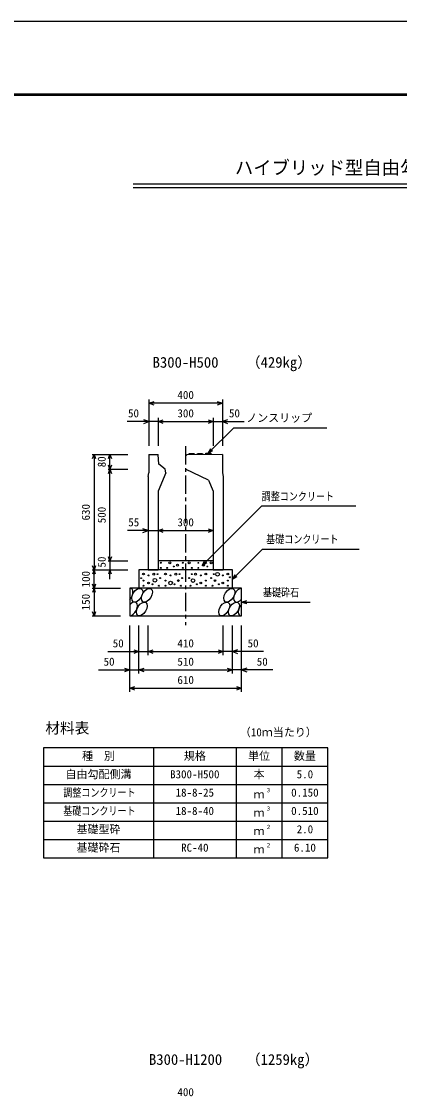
# Model space of a CAD drawing. Units: millimetres, scale not verified. Extents: x -16800 to 16800, y -5940 to 5940.
# Drawn here: x 5687 to 7747, y 78 to 5940 of the extents above; entities that cross this region are included whole.
import ezdxf
from ezdxf.enums import TextEntityAlignment as Align

# ---------------------------------------------------------------- set-up
doc = ezdxf.new("R2010")
doc.units = ezdxf.units.MM
doc.header["$LTSCALE"] = 20
doc.linetypes.add('CHAIN1', pattern=[8, 5, -1, 1, -1])
for name, color, linetype, lineweight in [('0-0_DIM', 7, 'Continuous', 25), ('0-1_Defpoints', 5, 'Continuous', 25), ('0-2_HATCH', 6, 'Continuous', 25), ('0-3_HYO', 3, 'Continuous', 25), ('0-4_HYO2', 4, 'Continuous', 25), ('0-5_OUTLINE', 3, 'Continuous', 25), ('0-6_TXT', 7, 'Continuous', 25), ('0-7_WAKU', 3, 'Continuous', 25)]:
    doc.layers.add(name, color=color, linetype=linetype, lineweight=lineweight)
doc.styles.add('ＭＳ ゴシック', font='')
doc.styles.get('ＭＳ ゴシック').set_extended_font_data('MS Gothic')

msp = doc.modelspace()

# ---------------------------------------------------------------- linework, layer by layer
at = {"layer": '0-0_DIM'}
for p, q in [((6381.78, 3878.57), (6381.78, 3626.83)), ((6781.78, 3878.57), (6781.78, 3626.83)), ((6781.78, 3858.57), (6381.78, 3858.57)), ((6381.78, 3758.57), (6262.12, 3758.57)), ((6431.78, 3758.57), (6381.78, 3758.57)), ((6431.78, 3778.57), (6431.78, 3626.83)), ((6431.78, 3758.57), (6731.78, 3758.57)), ((6731.78, 3778.57), (6731.78, 3626.83)), ((6731.78, 3758.57), (6781.78, 3758.57)), ((6781.78, 3758.57), (6901.45, 3758.57)), ((6704.73, 3585.59), (6842.4, 3723.26)), ((7350.84, 3723.26), (6842.4, 3723.26)), ((6072.58, 3579.36), (6265.91, 3579.36)), ((6082.58, 3579.36), (6082.58, 2949.36)), ((6169.25, 3498.86), (6169.25, 3579.36)), ((6704.73, 3585.59), (6719.73, 3611.57)), ((6704.73, 3585.59), (6730.71, 3600.59)), ((6159.25, 3498.86), (6265.91, 3498.86)), ((6169.25, 2999.36), (6169.25, 3498.86)), ((6376.78, 3164.36), (6264.8, 3164.36)), ((6376.78, 3164.36), (6431.78, 3164.36)), ((6431.78, 3164.36), (6731.78, 3164.36)), ((7000.44, 3063.02), (6836.78, 2899.36)), ((7000.44, 3063.02), (7527.51, 3063.02)), ((6159.25, 2999.36), (6265.91, 2999.36)), ((6169.25, 2999.36), (6169.25, 2949.36)), ((6671.78, 2974.36), (6686.78, 3000.34)), ((6072.58, 2949.36), (6265.91, 2949.36)), ((6082.58, 2849.36), (6082.58, 2949.36)), ((6169.25, 2899.36), (6169.25, 2949.36)), ((6671.78, 2974.36), (6697.76, 2989.36)), ((6836.78, 2899.36), (6851.78, 2925.34)), ((6836.78, 2899.36), (6862.76, 2914.36)), ((6072.58, 2849.36), (6226.78, 2849.36)), ((6082.58, 2849.36), (6082.58, 2699.36)), ((6886.78, 2774.36), (6915.76, 2782.13)), ((6886.78, 2774.36), (7260.68, 2774.36)), ((6886.78, 2774.36), (6915.76, 2766.6)), ((6072.58, 2699.36), (6226.78, 2699.36)), ((6276.78, 2284.35), (6276.78, 2646.69)), ((6326.78, 2384.35), (6326.78, 2646.69)), ((6376.78, 2484.35), (6376.78, 2646.69)), ((6786.78, 2484.35), (6786.78, 2646.69)), ((6836.78, 2384.35), (6836.78, 2646.69)), ((6886.78, 2284.35), (6886.78, 2646.69)), ((6156.78, 2504.35), (6376.78, 2504.35)), ((6376.78, 2504.35), (6786.78, 2504.35)), ((7006.78, 2504.35), (6786.78, 2504.35)), ((6106.78, 2404.35), (6326.78, 2404.35)), ((6326.78, 2404.35), (6836.78, 2404.35)), ((7056.78, 2404.35), (6836.78, 2404.35)), ((6276.78, 2304.35), (6886.78, 2304.35))]:
    msp.add_line(p, q, dxfattribs=at)
at = {"layer": '0-0_DIM', "linetype": 'CHAIN1'}
msp.add_line((6581.78, 3624.66), (6581.78, 2649.36), dxfattribs=at)
at = {"layer": '0-0_DIM'}
for points in [[(6410.01, 3848.31), (6381.82, 3858.57), (6410.01, 3868.83)], [(6753.63, 3868.83), (6781.82, 3858.57), (6753.63, 3848.31)], [(6353.59, 3748.31), (6381.78, 3758.57), (6353.59, 3768.83)], [(6459.97, 3748.31), (6431.78, 3758.57), (6459.97, 3768.83)], [(6703.67, 3768.83), (6731.86, 3758.57), (6703.67, 3748.31)], [(6809.9, 3768.83), (6781.71, 3758.57), (6809.9, 3748.31)], [(6074.37, 3556.81), (6082.58, 3579.36), (6090.79, 3556.81)], [(6161.04, 3556.81), (6169.25, 3579.36), (6177.46, 3556.81)], [(6177.46, 3521.42), (6169.25, 3498.86), (6161.04, 3521.42)], [(6161.04, 3476.31), (6169.25, 3498.86), (6177.46, 3476.31)], [(6671.78, 2974.36), (6996.25, 3298.83), (7509.8, 3298.83)], [(6348.59, 3154.1), (6376.78, 3164.36), (6348.59, 3174.62)], [(6459.97, 3154.1), (6431.78, 3164.36), (6459.97, 3174.62)], [(6703.59, 3174.62), (6731.78, 3164.36), (6703.59, 3154.1)], [(6177.46, 3021.92), (6169.25, 2999.36), (6161.04, 3021.92)], [(6090.79, 2971.92), (6082.58, 2949.36), (6074.37, 2971.92)], [(6090.79, 2926.81), (6082.58, 2949.36), (6074.37, 2926.81)], [(6177.46, 2926.81), (6169.25, 2949.36), (6161.04, 2926.81)], [(6090.79, 2871.92), (6082.58, 2849.36), (6074.37, 2871.92)], [(6090.79, 2826.81), (6082.58, 2849.36), (6074.37, 2826.81)], [(6090.79, 2721.92), (6082.58, 2699.36), (6074.37, 2721.92)], [(6298.59, 2514.61), (6326.78, 2504.35), (6298.59, 2494.09)], [(6404.97, 2494.09), (6376.78, 2504.35), (6404.97, 2514.61)], [(6758.59, 2514.61), (6786.78, 2504.35), (6758.59, 2494.09)], [(6864.97, 2514.61), (6836.78, 2504.35), (6864.97, 2494.09)], [(6248.59, 2414.61), (6276.78, 2404.35), (6248.59, 2394.09)], [(6354.97, 2394.09), (6326.78, 2404.35), (6354.97, 2414.61)], [(6808.59, 2414.61), (6836.78, 2404.35), (6808.59, 2394.09)], [(6914.97, 2414.61), (6886.78, 2404.35), (6914.97, 2394.09)], [(6304.97, 2294.09), (6276.78, 2304.35), (6304.97, 2314.61)], [(6858.59, 2314.61), (6886.78, 2304.35), (6858.59, 2294.09)]]:
    msp.add_lwpolyline(points, dxfattribs=at)
at = {"layer": '0-1_Defpoints'}
msp.add_lwpolyline([(0, -5940), (16800, -5940), (16800, 5940), (0, 5940)], close=True, dxfattribs=at)
at = {"layer": '0-2_HATCH'}
for p, q in [((6599.78, 3578.04), (6601.23, 3584.56)), ((6601.23, 3584.56), (6628.23, 3584.83)), ((6628.23, 3584.83), (6629.78, 3578.34)), ((6644.78, 3578.49), (6646.23, 3585.01)), ((6689.78, 3578.94), (6691.28, 3585.46)), ((6691.23, 3585.46), (6718.23, 3585.73)), ((6718.23, 3585.73), (6719.78, 3579.24))]:
    msp.add_line(p, q, dxfattribs=at)
msp.add_lwpolyline([(6646.23, 3585.01), (6673.23, 3585.28), (6674.78, 3578.79)], dxfattribs=at)
for centre, radius in [((6445.75, 2988.67), 2.5), ((6495.66, 2988.67), 5), ((6565.75, 2988.67), 2.5), ((6600.92, 2988.39), 5), ((6650.82, 2988.39), 2.5), ((6720.92, 2988.39), 5), ((6351.75, 2927.42), 5), ((6407.82, 2926.54), 5), ((6445.75, 2960.66), 2.5), ((6471.75, 2927.42), 5), ((6481.64, 2960.66), 2.5), ((6516.69, 2968.54), 2.5), ((6527.82, 2926.54), 5), ((6537.71, 2975.54), 5), ((6565.75, 2960.66), 2.5), ((6614.94, 2960.38), 2.5), ((6635.74, 2926.54), 5), ((6650.82, 2960.38), 2.5), ((6678.86, 2975.26), 5), ((6691.82, 2927.42), 5), ((6699.89, 2968.26), 2.5), ((6755.74, 2926.54), 10), ((6811.82, 2927.42), 5), ((6339.33, 2904.62), 2.5), ((6351.75, 2891.52), 2.5), ((6379.79, 2878.39), 5), ((6379.79, 2919.54), 2.5), ((6400.82, 2871.39), 2.5), ((6414.36, 2893.53), 10), ((6428.86, 2926.54), 2.5), ((6442.87, 2905.53), 2.5), ((6471.75, 2891.52), 2.5), ((6499.79, 2878.39), 10), ((6499.79, 2919.54), 2.5), ((6520.82, 2871.39), 2.5), ((6541.84, 2891.52), 5), ((6548.86, 2926.54), 2.5), ((6562.87, 2905.53), 2.5), ((6600.69, 2905.53), 2.5), ((6621.72, 2891.52), 10), ((6614.71, 2926.54), 2.5), ((6642.75, 2871.39), 2.5), ((6663.78, 2878.39), 5), ((6663.78, 2919.54), 2.5), ((6691.82, 2891.52), 2.5), ((6720.69, 2905.53), 2.5), ((6734.71, 2926.54), 2.5), ((6741.72, 2891.52), 5), ((6762.75, 2871.39), 2.5), ((6783.78, 2878.39), 5), ((6783.78, 2919.54), 2.5), ((6811.82, 2891.52), 2.5), ((6823.16, 2909.85), 2.5), ((6351.75, 2863.51), 2.5), ((6435.86, 2863.51), 2.5), ((6471.75, 2863.51), 2.5), ((6555.86, 2863.51), 2.5), ((6607.7, 2863.51), 2.5), ((6691.82, 2863.51), 2.5), ((6727.7, 2863.51), 2.5), ((6811.82, 2863.51), 2.5)]:
    msp.add_circle(centre, radius, dxfattribs=at)
for centre, start_param, end_param in [((6264.42, 2811.84), 4.385593, 6.6745444), ((6872.92, 2811.84), 0.3357715, 4.4411806), ((6289.74, 2736.85), 3.5111464, 7.548991), ((6898.24, 2736.85), 1.2110787, 3.5658734)]:
    msp.add_ellipse(centre, major_axis=(21.81, 35.31), ratio=0.5792, start_param=start_param, end_param=end_param, dxfattribs=at)
for centre in [(6317.63, 2811.84), (6370.84, 2811.84), (6819.72, 2811.84), (6342.95, 2736.85), (6791.83, 2736.85), (6845.04, 2736.85)]:
    msp.add_ellipse(centre, major_axis=(21.81, 35.31), ratio=0.5792, dxfattribs=at)
at = {"layer": '0-3_HYO'}
for p, q in [((6406.78, 1980.4), (6406.78, 1380.4)), ((6856.78, 1980.4), (6856.78, 1380.4)), ((7106.78, 1980.4), (7106.78, 1380.4)), ((5806.78, 1880.4), (7356.78, 1880.4))]:
    msp.add_line(p, q, dxfattribs=at)
msp.add_lwpolyline([(5806.78, 1380.4), (7356.78, 1380.4), (7356.78, 1980.4), (5806.78, 1980.4)], close=True, dxfattribs=at)
at = {"layer": '0-4_HYO2'}
for p, q in [((5806.78, 1780.4), (7356.78, 1780.4)), ((5806.78, 1680.4), (7356.78, 1680.4)), ((5806.78, 1580.4), (7356.78, 1580.4)), ((5806.78, 1480.4), (7356.78, 1480.4))]:
    msp.add_line(p, q, dxfattribs=at)
at = {"layer": '0-5_OUTLINE'}
for p, q in [((6381.78, 3579.86), (6381.78, 3479.86)), ((6381.78, 3579.86), (6431.78, 3579.36)), ((6781.78, 3579.86), (6587.78, 3577.92)), ((6781.78, 3579.86), (6781.78, 3479.86)), ((6376.78, 3459.86), (6381.78, 3479.86)), ((6376.78, 3459.86), (6376.78, 2949.36)), ((6706.58, 3439.36), (6581.78, 3499.36)), ((6781.78, 3479.86), (6786.78, 3459.86)), ((6786.78, 3459.86), (6786.78, 2949.36)), ((6706.58, 3439.36), (6731.78, 3379.36)), ((6731.78, 3379.36), (6731.78, 2949.36)), ((6731.78, 2999.36), (6431.78, 2999.36)), ((6376.78, 2949.36), (6431.78, 2949.36)), ((6731.78, 2949.36), (6786.78, 2949.36))]:
    msp.add_line(p, q, dxfattribs=at)
for points in [[(6473.78, 3479.36), (6470.78, 3499.36), (6434.78, 3526.49), (6431.78, 3579.36)], [(6581.78, 3574.66), (6586.28, 3574.66), (6587.78, 3577.92)], [(6473.78, 3479.36), (6431.78, 3379.36), (6431.78, 2949.36)], [(6836.78, 2849.36), (6836.78, 2949.36), (6326.78, 2949.36), (6326.78, 2849.36)]]:
    msp.add_lwpolyline(points, dxfattribs=at)
msp.add_lwpolyline([(6276.78, 2699.36), (6886.78, 2699.36), (6886.78, 2849.36), (6276.78, 2849.36)], close=True, dxfattribs=at)
at = {"layer": '0-6_TXT'}
for p, q in [((6294.97, 5054.39), (10505.03, 5054.39)), ((6294.97, 5035.19), (10505.03, 5035.19))]:
    msp.add_line(p, q, dxfattribs=at)
at = {"layer": '0-7_WAKU', "lineweight": 50}
msp.add_lwpolyline([(400, -5540), (16400, -5540), (16400, 5540), (400, 5540)], close=True, dxfattribs=at)

# ---------------------------------------------------------------- texts
at = {"layer": '0-0_DIM', "style": 'ＭＳ ゴシック'}
for s, p in [('400', (6536.78, 3868.57)), ('50', (6267.6, 3768.57)), ('300', (6536.78, 3768.57)), ('50', (6817.7, 3768.57)), ('ノンスリップ', (6911.3, 3743.43)), ('55', (6268.89, 3174.36)), ('300', (6536.71, 3174.36)), ('50', (6184.34, 2514.35)), ('410', (6536.78, 2514.35)), ('50', (6919.22, 2514.35)), ('50', (6134.34, 2414.35)), ('510', (6536.78, 2414.35)), ('50', (6969.22, 2414.35)), ('610', (6536.78, 2314.35)), ('400', (6536.78, 67.25))]:
    msp.add_text(s, height=43.99, dxfattribs=at).set_placement(p, align=Align.BOTTOM_LEFT)
for s, p in [('80', (6159.25, 3509.11)), ('630', (6072.58, 3219.36)), ('500', (6159.25, 3204.11)), ('50', (6159.25, 2962.69)), ('100', (6072.58, 2854.36)), ('150', (6072.58, 2729.36))]:
    msp.add_text(s, height=43.99, rotation=90, dxfattribs=at).set_placement(p, align=Align.BOTTOM_LEFT)
at = {"layer": '0-0_DIM', "style": 'ＭＳ ゴシック', "width": 0.8}
for s, p in [('調整コンクリート', (6996.25, 3315.25)), ('基礎コンクリート', (7020.44, 3081.75)), ('基礎砕石', (7003.1, 2791.54))]:
    msp.add_text(s, height=43.99, dxfattribs=at).set_placement(p, align=Align.BOTTOM_LEFT)
at = {"layer": '0-6_TXT', "style": 'ＭＳ ゴシック'}
for s, height, p in [('ハイブリッド型自由勾配側溝（縦断用）HB-FS300\u3000断面図及び材料表', 73.31, (6850, 5084.39)), ('B300-H500', 58.65, (6401.78, 4034.66)), ('（429kg）', 58.65, (6910.15, 4034.66)), ('材料表', 58.65, (5816.78, 2040.4)), ('（10ｍ当たり）', 43.99, (6876.78, 2029.4)), ('種\u3000別', 43.99, (6016.78, 1900.4)), ('規格', 43.99, (6571.78, 1900.4)), ('単位', 43.99, (6921.78, 1900.4)), ('数量', 43.99, (7171.78, 1900.4)), ('自由勾配側溝', 43.99, (5926.78, 1800.4)), ('B300-H500', 43.99, (6496.78, 1800.4)), ('本', 43.99, (6951.78, 1800.4)), ('5.0', 43.99, (7186.78, 1800.4)), ('３', 21.99, (7017.33, 1730.77)), ('18-8-25', 43.99, (6526.78, 1700.4)), ('ｍ', 43.99, (6951.78, 1690.4)), ('0.150', 43.99, (7156.78, 1700.4)), ('18-8-40', 43.99, (6526.78, 1600.4)), ('３', 21.99, (7017.33, 1630.77)), ('0.510', 43.99, (7156.78, 1600.4)), ('ｍ', 43.99, (6951.78, 1590.4)), ('基礎型砕', 43.99, (5986.78, 1500.4)), ('ｍ', 43.99, (6951.78, 1490.4)), ('２', 21.99, (7017.33, 1530.77)), ('2.0', 43.99, (7186.78, 1500.4)), ('基礎砕石', 43.99, (5986.78, 1400.4)), ('RC-40', 43.99, (6556.78, 1400.4)), ('ｍ', 43.99, (6951.78, 1390.4)), ('２', 21.99, (7017.33, 1430.77)), ('6.10', 43.99, (7171.78, 1400.4)), ('B300-H1200', 58.65, (6381.78, 233.34)), ('（1259kg）', 58.65, (6910.15, 233.34))]:
    msp.add_text(s, height=height, dxfattribs=at).set_placement(p, align=Align.BOTTOM_LEFT)
at = {"layer": '0-6_TXT', "style": 'ＭＳ ゴシック', "width": 0.8}
for s, p in [('調整コンクリート', (5914.78, 1700.4)), ('基礎コンクリート', (5914.78, 1600.4))]:
    msp.add_text(s, height=43.99, dxfattribs=at).set_placement(p, align=Align.BOTTOM_LEFT)

doc.saveas('drawing.dxf')
